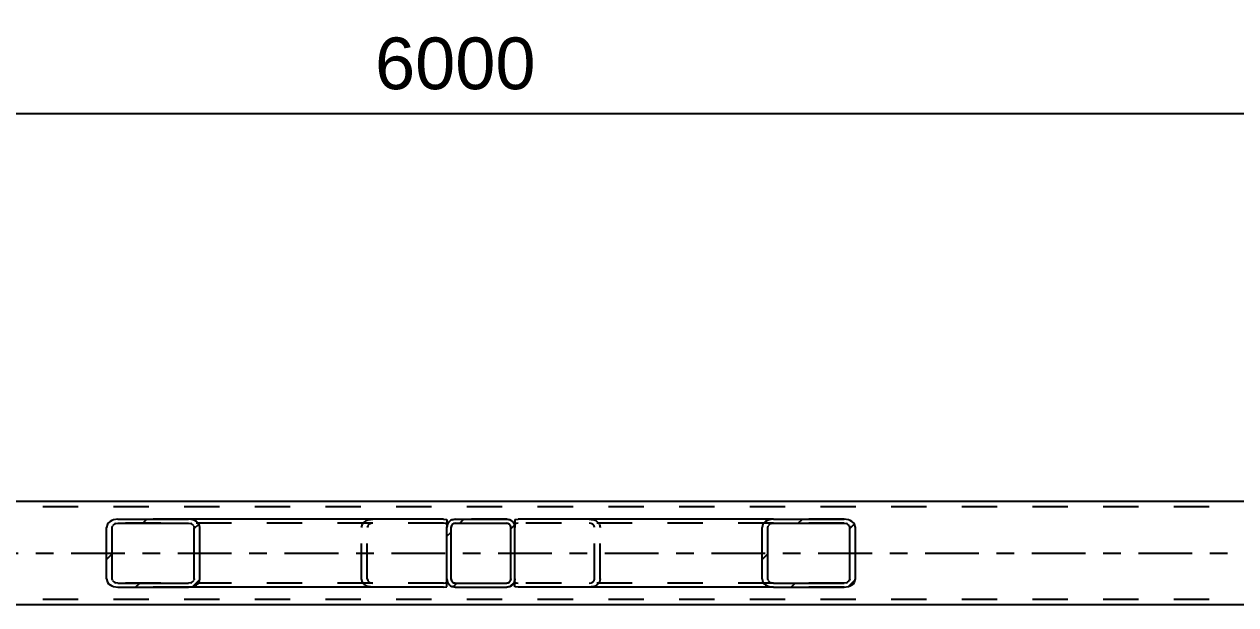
# Model space of a CAD drawing. Header units: millimetres. Extents: x -2250 to 594, y 0 to 1057.
# Drawn here: x -819.2 to -752, y 431.1 to 463.3 of the extents above; entities that cross this region are included whole.
import ezdxf

# ---------------------------------------------------------------- set-up
doc = ezdxf.new("R2010")
doc.units = ezdxf.units.MM
doc.linetypes.add('DXK_LINE_DOT2', pattern=[3.9198, 1.9599, -1.9599])
doc.linetypes.add('DXK_LINE_DOT3', pattern=[5.9187, 2.979, -0.9799, 0.9799, -0.9799])
doc.styles.add('Arial', font='ARIAL.TTF', dxfattribs={"height": 0.2})

# ---------------------------------------------------------------- blocks, each defined once
blk = doc.blocks.new('Part-761553754-4044 - 3871')
at = {"color": 2, "linetype": 'Continuous'}
for p, q in [((-479.086, 436.858), (-1148.026, 436.858)), ((-709.569, 431.144), (-878.141, 431.144))]:
    blk.add_line(p, q, dxfattribs=at)
at = {"color": 7, "linetype": 'DXK_LINE_DOT2'}
for p, q in [((-479.086, 436.572), (-1148.026, 436.572)), ((-479.086, 431.429), (-1148.026, 431.429))]:
    blk.add_line(p, q, dxfattribs=at)
at = {"color": 7, "linetype": 'DXK_LINE_DOT3'}
blk.add_line((-1148.026, 434.001), (-479.086, 434.001), dxfattribs=at)
blk = doc.blocks.new('Part-761553754-3965 - 3871')
at = {"linetype": 'Continuous'}
h = blk.add_hatch(dxfattribs=at)
h.set_pattern_fill('', scale=0.7, style=0, pattern_type=0)
h.set_pattern_definition([(45, (-792.2514, 432.1498), (-1.5715, 1.5715), [])])
h.paths.add_polyline_path([(-792.426, 432.115), (-792.251, 432.15), (-792.103, 432.249), (-792.004, 432.397), (-791.969, 432.572), (-791.969, 435.429), (-792.004, 435.604), (-792.103, 435.753), (-792.251, 435.852), (-792.426, 435.886), (-795.283, 435.886), (-795.458, 435.852), (-795.607, 435.753), (-795.706, 435.604), (-795.741, 435.429), (-795.741, 432.572), (-795.706, 432.397), (-795.607, 432.249), (-795.458, 432.15), (-795.283, 432.115)])
h.paths.add_polyline_path([(-795.371, 432.361), (-795.445, 432.411), (-795.495, 432.485), (-795.512, 432.572), (-795.512, 435.429), (-795.495, 435.517), (-795.445, 435.591), (-795.371, 435.64), (-795.283, 435.658), (-792.426, 435.658), (-792.339, 435.64), (-792.265, 435.591), (-792.215, 435.517), (-792.198, 435.429), (-792.198, 432.572), (-792.215, 432.485), (-792.265, 432.411), (-792.339, 432.361), (-792.426, 432.344), (-795.283, 432.344)])
at = {"color": 7, "linetype": 'DXK_LINE_DOT2'}
for p, q in [((-795.741, 435.429), (-795.706, 435.604)), ((-795.741, 432.572), (-795.741, 435.429)), ((-795.495, 435.517), (-795.512, 435.429)), ((-795.512, 432.572), (-795.512, 435.429)), ((-795.458, 435.852), (-795.283, 435.886)), ((-795.283, 435.658), (-795.371, 435.64)), ((-792.426, 435.886), (-795.283, 435.886)), ((-795.283, 435.658), (-792.426, 435.658)), ((-792.426, 435.886), (-792.426, 435.886)), ((-792.426, 435.886), (-792.251, 435.852)), ((-792.339, 435.64), (-792.426, 435.658)), ((-792.198, 435.429), (-792.215, 435.517)), ((-792.198, 432.572), (-792.198, 435.429)), ((-792.004, 435.604), (-791.969, 435.429)), ((-791.969, 432.572), (-791.969, 435.429)), ((-795.706, 432.397), (-795.741, 432.572)), ((-795.512, 432.572), (-795.495, 432.485)), ((-795.283, 432.115), (-795.458, 432.15)), ((-795.371, 432.361), (-795.283, 432.344)), ((-795.283, 432.344), (-792.426, 432.344)), ((-795.283, 432.115), (-792.426, 432.115)), ((-792.426, 432.344), (-792.339, 432.361)), ((-792.251, 432.15), (-792.426, 432.115)), ((-792.215, 432.485), (-792.198, 432.572)), ((-791.969, 432.572), (-792.004, 432.397))]:
    blk.add_line(p, q, dxfattribs=at)
at = {"color": 2, "linetype": 'Continuous'}
for p, q in [((-795.706, 435.604), (-795.741, 435.429)), ((-795.741, 435.429), (-795.741, 435.429)), ((-795.741, 432.572), (-795.741, 435.429)), ((-795.512, 435.429), (-795.495, 435.517)), ((-795.512, 435.429), (-795.512, 435.429)), ((-795.512, 432.572), (-795.512, 435.429)), ((-795.283, 435.886), (-795.458, 435.852)), ((-795.371, 435.64), (-795.283, 435.658)), ((-795.283, 435.886), (-795.283, 435.886)), ((-795.283, 435.886), (-792.426, 435.886)), ((-795.283, 435.658), (-795.283, 435.658)), ((-795.283, 435.658), (-792.426, 435.658)), ((-792.426, 435.886), (-792.426, 435.886)), ((-792.251, 435.852), (-792.426, 435.886)), ((-792.426, 435.658), (-792.426, 435.658)), ((-792.426, 435.658), (-792.339, 435.64)), ((-792.215, 435.517), (-792.198, 435.429)), ((-792.198, 435.429), (-792.198, 435.429)), ((-792.198, 432.572), (-792.198, 435.429)), ((-791.969, 435.429), (-792.004, 435.604)), ((-791.969, 435.429), (-791.969, 435.429)), ((-791.969, 432.572), (-791.969, 435.429)), ((-795.741, 432.572), (-795.741, 432.572)), ((-795.741, 432.572), (-795.706, 432.397)), ((-795.512, 432.572), (-795.512, 432.572)), ((-795.495, 432.485), (-795.512, 432.572)), ((-795.458, 432.15), (-795.283, 432.115)), ((-795.283, 432.344), (-795.371, 432.361)), ((-795.283, 432.344), (-795.283, 432.344)), ((-795.283, 432.344), (-792.426, 432.344)), ((-795.283, 432.115), (-795.283, 432.115)), ((-795.283, 432.115), (-792.426, 432.115)), ((-792.339, 432.361), (-792.426, 432.344)), ((-792.426, 432.344), (-792.426, 432.344)), ((-792.426, 432.115), (-792.251, 432.15)), ((-792.426, 432.115), (-792.426, 432.115)), ((-792.198, 432.572), (-792.215, 432.485)), ((-792.198, 432.572), (-792.198, 432.572)), ((-792.004, 432.397), (-791.969, 432.572)), ((-791.969, 432.572), (-791.969, 432.572))]:
    blk.add_line(p, q, dxfattribs=at)
at = {"color": 7, "linetype": 'DXK_LINE_DOT2'}
for centre, radius, start, end in [((-795.283, 435.429), 0.457, 112.5, 157.5), ((-795.283, 435.429), 0.229, 112.5, 157.5), ((-792.426, 435.429), 0.229, 22.5, 67.5), ((-792.426, 435.429), 0.457, 22.5, 67.5), ((-795.283, 432.572), 0.457, 202.5, 247.5), ((-795.283, 432.572), 0.229, 202.5, 247.5), ((-792.426, 432.572), 0.229, 292.5, 337.5), ((-792.426, 432.572), 0.457, 292.5, 337.5)]:
    blk.add_arc(centre, radius, start, end, dxfattribs=at)
at = {"color": 2, "linetype": 'Continuous'}
for centre, radius, start, end in [((-795.283, 435.429), 0.457, 112.5, 157.5), ((-795.283, 435.429), 0.229, 112.5, 157.5), ((-792.426, 435.429), 0.229, 22.5, 67.5), ((-792.426, 435.429), 0.457, 22.5, 67.5), ((-795.283, 432.572), 0.457, 202.5, 247.5), ((-795.283, 432.572), 0.229, 202.5, 247.5), ((-792.426, 432.572), 0.229, 292.5, 337.5), ((-792.426, 432.572), 0.457, 292.5, 337.5)]:
    blk.add_arc(centre, radius, start, end, dxfattribs=at)
blk = doc.blocks.new('Part-761553754-4013 - 3871')
at = {"linetype": 'Continuous'}
h = blk.add_hatch(dxfattribs=at)
h.set_pattern_fill('', scale=0.7, style=0, pattern_type=0)
h.set_pattern_definition([(45, (-809.83, 432.1498), (-1.57154, 1.57154), [])])
h.paths.add_polyline_path([(-810.07, 432.115), (-809.83, 432.15), (-809.626, 432.249), (-809.49, 432.397), (-809.443, 432.572), (-809.443, 435.429), (-809.49, 435.604), (-809.626, 435.753), (-809.83, 435.852), (-810.07, 435.886), (-813.992, 435.886), (-814.232, 435.852), (-814.436, 435.753), (-814.572, 435.604), (-814.62, 435.429), (-814.62, 432.572), (-814.572, 432.397), (-814.436, 432.249), (-814.232, 432.15), (-813.992, 432.115)])
h.paths.add_polyline_path([(-814.112, 432.361), (-814.214, 432.411), (-814.282, 432.485), (-814.306, 432.572), (-814.306, 435.429), (-814.282, 435.517), (-814.214, 435.591), (-814.112, 435.64), (-813.992, 435.658), (-810.07, 435.658), (-809.95, 435.64), (-809.848, 435.591), (-809.78, 435.517), (-809.756, 435.429), (-809.756, 432.572), (-809.78, 432.485), (-809.848, 432.411), (-809.95, 432.361), (-810.07, 432.344), (-813.992, 432.344)])
at = {"color": 2, "linetype": 'Continuous'}
for p, q in [((-814.572, 435.604), (-814.62, 435.429)), ((-814.62, 432.572), (-814.62, 435.429)), ((-814.306, 435.429), (-814.282, 435.517)), ((-814.306, 432.572), (-814.306, 435.429)), ((-813.992, 435.886), (-814.232, 435.852)), ((-814.112, 435.64), (-813.992, 435.658)), ((-813.992, 435.886), (-810.07, 435.886)), ((-813.992, 435.658), (-810.07, 435.658)), ((-795.924, 435.886), (-810.07, 435.886)), ((-809.83, 435.852), (-810.07, 435.886)), ((-810.07, 435.658), (-809.95, 435.64)), ((-809.78, 435.517), (-809.756, 435.429)), ((-809.756, 432.572), (-809.756, 435.429)), ((-809.443, 435.429), (-809.49, 435.604)), ((-809.443, 432.572), (-809.443, 435.429)), ((-795.924, 435.886), (-795.741, 435.86)), ((-795.741, 435.86), (-795.741, 435.852)), ((-795.741, 435.852), (-795.741, 435.753)), ((-795.741, 435.753), (-795.741, 435.429)), ((-814.62, 432.572), (-814.572, 432.397)), ((-814.282, 432.485), (-814.306, 432.572)), ((-814.232, 432.15), (-813.992, 432.115)), ((-813.992, 432.344), (-814.112, 432.361)), ((-813.992, 432.344), (-810.07, 432.344)), ((-813.992, 432.115), (-810.07, 432.115)), ((-809.95, 432.361), (-810.07, 432.344)), ((-810.07, 432.115), (-809.83, 432.15)), ((-795.924, 432.115), (-810.07, 432.115)), ((-809.756, 432.572), (-809.78, 432.485)), ((-809.49, 432.397), (-809.443, 432.572)), ((-795.924, 432.115), (-795.741, 432.142)), ((-795.741, 432.142), (-795.741, 432.572))]:
    blk.add_line(p, q, dxfattribs=at)
at = {"color": 7, "linetype": 'DXK_LINE_DOT2'}
for p, q in [((-810.07, 435.886), (-813.992, 435.886)), ((-795.924, 435.658), (-813.992, 435.658)), ((-800.474, 435.429), (-800.426, 435.604)), ((-800.474, 432.572), (-800.474, 435.429)), ((-800.136, 435.517), (-800.16, 435.429)), ((-800.16, 432.572), (-800.16, 435.429)), ((-800.087, 435.852), (-799.846, 435.886)), ((-799.846, 435.658), (-799.966, 435.64)), ((-795.804, 435.64), (-795.924, 435.658)), ((-795.741, 435.609), (-795.804, 435.64)), ((-795.741, 435.753), (-795.741, 435.609)), ((-795.741, 432.572), (-795.741, 435.604)), ((-795.924, 432.344), (-813.992, 432.344)), ((-810.07, 432.115), (-813.992, 432.115)), ((-800.426, 432.397), (-800.474, 432.572)), ((-800.16, 432.572), (-800.136, 432.485)), ((-799.846, 432.115), (-800.087, 432.15)), ((-799.966, 432.361), (-799.846, 432.344)), ((-795.924, 432.344), (-795.804, 432.361)), ((-795.804, 432.361), (-795.741, 432.392))]:
    blk.add_line(p, q, dxfattribs=at)
at = {"color": 2, "linetype": 'Continuous'}
for centre, radius, start, end in [((-814.088, 435.297), 0.573, 104.55471, 147.58952), ((-814.04, 435.363), 0.286, 104.55471, 147.58952), ((-810.022, 435.363), 0.286, 32.41048, 75.44529), ((-809.974, 435.297), 0.573, 32.41048, 75.44529), ((-814.088, 432.704), 0.573, 212.41048, 255.44529), ((-814.04, 432.638), 0.286, 212.41048, 255.44529), ((-810.022, 432.638), 0.286, 284.55471, 327.58952), ((-809.974, 432.704), 0.573, 284.55471, 327.58952)]:
    blk.add_arc(centre, radius, start, end, dxfattribs=at)
at = {"color": 7, "linetype": 'DXK_LINE_DOT2'}
for centre, radius, start, end in [((-799.943, 435.297), 0.573, 104.55473, 147.58955), ((-799.895, 435.363), 0.286, 104.55473, 147.58955), ((-799.943, 432.704), 0.573, 212.41045, 255.44527), ((-799.895, 432.638), 0.286, 212.41045, 255.44527)]:
    blk.add_arc(centre, radius, start, end, dxfattribs=at)
blk = doc.blocks.new('Part-761553754-4137 - 3871')
at = {"linetype": 'Continuous'}
h = blk.add_hatch(dxfattribs=at)
h.set_pattern_fill('', scale=0.7, style=0, pattern_type=0)
h.set_pattern_definition([(45, (-773.4775, 432.1498), (-1.57154, 1.57154), [])])
h.paths.add_polyline_path([(-773.718, 432.115), (-773.478, 432.15), (-773.274, 432.249), (-773.138, 432.397), (-773.09, 432.572), (-773.09, 435.429), (-773.138, 435.604), (-773.274, 435.753), (-773.478, 435.852), (-773.718, 435.886), (-777.64, 435.886), (-777.88, 435.852), (-778.084, 435.753), (-778.22, 435.604), (-778.267, 435.429), (-778.267, 432.572), (-778.22, 432.397), (-778.084, 432.249), (-777.88, 432.15), (-777.64, 432.115)])
h.paths.add_polyline_path([(-777.76, 432.361), (-777.862, 432.411), (-777.93, 432.485), (-777.954, 432.572), (-777.954, 435.429), (-777.93, 435.517), (-777.862, 435.591), (-777.76, 435.64), (-777.64, 435.658), (-773.718, 435.658), (-773.598, 435.64), (-773.496, 435.591), (-773.428, 435.517), (-773.404, 435.429), (-773.404, 432.572), (-773.428, 432.485), (-773.496, 432.411), (-773.598, 432.361), (-773.718, 432.344), (-777.64, 432.344)])
at = {"color": 2, "linetype": 'Continuous'}
for p, q in [((-791.969, 435.86), (-791.786, 435.886)), ((-791.969, 435.86), (-791.969, 435.429)), ((-777.64, 435.886), (-791.786, 435.886)), ((-778.22, 435.604), (-778.267, 435.429)), ((-778.267, 432.572), (-778.267, 435.429)), ((-777.954, 435.429), (-777.93, 435.517)), ((-777.954, 432.572), (-777.954, 435.429)), ((-777.64, 435.886), (-777.88, 435.852)), ((-777.76, 435.64), (-777.64, 435.658)), ((-777.64, 435.886), (-773.718, 435.886)), ((-777.64, 435.658), (-773.718, 435.658)), ((-773.478, 435.852), (-773.718, 435.886)), ((-773.718, 435.658), (-773.598, 435.64)), ((-773.428, 435.517), (-773.404, 435.429)), ((-773.404, 432.572), (-773.404, 435.429)), ((-773.09, 435.429), (-773.138, 435.604)), ((-773.09, 432.572), (-773.09, 435.429)), ((-791.969, 432.249), (-791.969, 432.572)), ((-791.969, 432.15), (-791.969, 432.249)), ((-791.969, 432.142), (-791.969, 432.15)), ((-791.786, 432.115), (-791.969, 432.142)), ((-777.64, 432.115), (-791.786, 432.115)), ((-778.267, 432.572), (-778.22, 432.397)), ((-777.93, 432.485), (-777.954, 432.572)), ((-777.88, 432.15), (-777.64, 432.115)), ((-777.64, 432.344), (-777.76, 432.361)), ((-777.64, 432.344), (-773.718, 432.344)), ((-777.64, 432.115), (-773.718, 432.115)), ((-773.598, 432.361), (-773.718, 432.344)), ((-773.718, 432.115), (-773.478, 432.15)), ((-773.404, 432.572), (-773.428, 432.485)), ((-773.138, 432.397), (-773.09, 432.572))]:
    blk.add_line(p, q, dxfattribs=at)
at = {"color": 7, "linetype": 'DXK_LINE_DOT2'}
for p, q in [((-791.906, 435.64), (-791.969, 435.609)), ((-791.969, 432.397), (-791.969, 435.429)), ((-791.786, 435.658), (-791.906, 435.64)), ((-773.718, 435.658), (-791.786, 435.658)), ((-787.863, 435.886), (-787.623, 435.852)), ((-787.743, 435.64), (-787.863, 435.658)), ((-787.55, 435.429), (-787.573, 435.517)), ((-787.55, 432.572), (-787.55, 435.429)), ((-787.284, 435.604), (-787.236, 435.429)), ((-787.236, 432.572), (-787.236, 435.429)), ((-773.718, 435.886), (-777.64, 435.886)), ((-791.969, 432.392), (-791.906, 432.361)), ((-791.969, 432.249), (-791.969, 432.392)), ((-791.906, 432.361), (-791.786, 432.344)), ((-773.718, 432.344), (-791.786, 432.344)), ((-787.863, 432.344), (-787.743, 432.361)), ((-787.623, 432.15), (-787.863, 432.115)), ((-787.573, 432.485), (-787.55, 432.572)), ((-787.236, 432.572), (-787.284, 432.397)), ((-773.718, 432.115), (-777.64, 432.115))]:
    blk.add_line(p, q, dxfattribs=at)
for centre, radius, start, end in [((-787.815, 435.363), 0.286, 32.41045, 75.44527), ((-787.767, 435.297), 0.573, 32.41045, 75.44527), ((-787.815, 432.638), 0.286, 284.55473, 327.58955), ((-787.767, 432.704), 0.573, 284.55473, 327.58955)]:
    blk.add_arc(centre, radius, start, end, dxfattribs=at)
at = {"color": 2, "linetype": 'Continuous'}
for centre, radius, start, end in [((-777.736, 435.297), 0.573, 104.55475, 147.58958), ((-777.688, 435.363), 0.286, 104.55475, 147.58958), ((-773.67, 435.363), 0.286, 32.41042, 75.44525), ((-773.621, 435.297), 0.573, 32.41042, 75.44525), ((-777.736, 432.704), 0.573, 212.41042, 255.44525), ((-777.688, 432.638), 0.286, 212.41042, 255.44525), ((-773.67, 432.638), 0.286, 284.55475, 327.58958), ((-773.621, 432.704), 0.573, 284.55475, 327.58958)]:
    blk.add_arc(centre, radius, start, end, dxfattribs=at)
blk = doc.blocks.new('StraightDimension-761553754-4311 - 3871')
at = {"color": 7, "linetype": 'Continuous'}
blk.add_line((-880.998, 458.368), (-709.569, 458.368), dxfattribs=at)
at = {"color": 0}
blk.add_wipeout([(-790.236, 459.118), (-790.236, 463.318), (-800.331, 463.318), (-800.331, 459.118)], dxfattribs=at)
at = {"color": 3, "style": 'Arial'}
blk.add_text('6000', height=2.8652, dxfattribs=at).set_placement((-799.731, 459.718))

msp = doc.modelspace()

# ---------------------------------------------------------------- block references
for name in ['StraightDimension-761553754-4311 - 3871', 'Part-761553754-4044 - 3871', 'Part-761553754-4013 - 3871', 'Part-761553754-3965 - 3871', 'Part-761553754-4137 - 3871']:
    msp.add_blockref(name, (0, 0))

doc.saveas('drawing.dxf')
